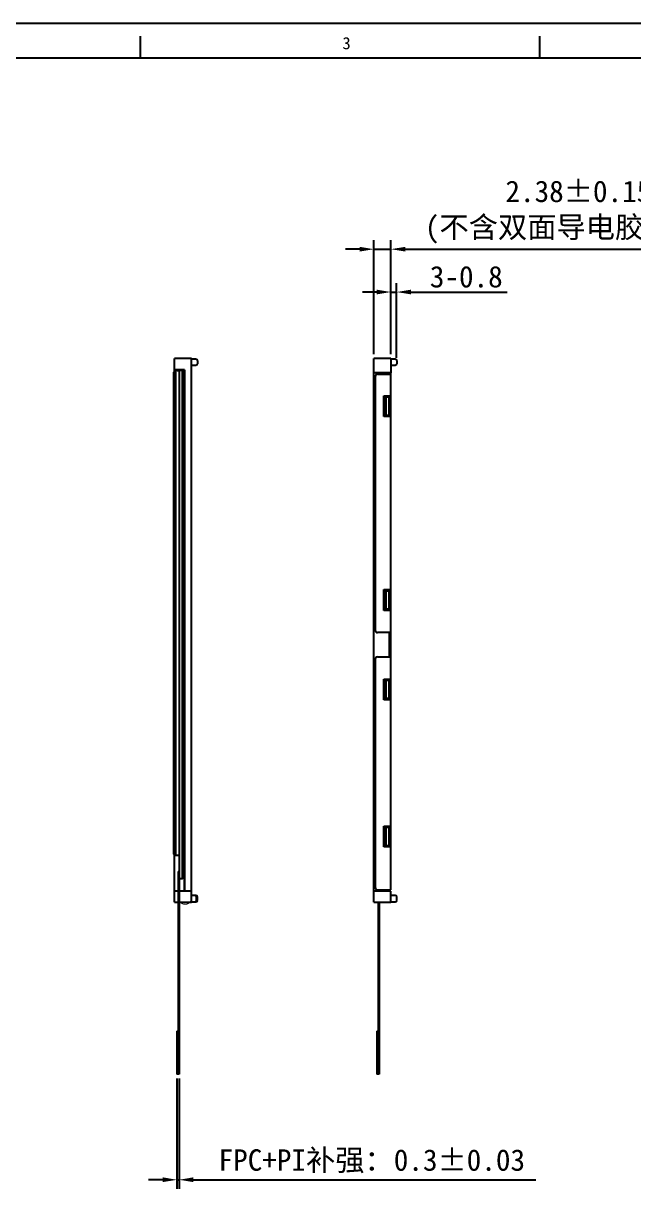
# Model space of a CAD drawing. Header units: millimetres. Extents: x -14728 to -14345, y -1653 to -1382.
# Drawn here: x -14589.3 to -14503.9, y -1545.3 to -1382.3 of the extents above; entities that cross this region are included whole.
import ezdxf

# ---------------------------------------------------------------- set-up
doc = ezdxf.new("R2010")
doc.units = ezdxf.units.MM
for name, color, linetype in [('bezel', 6, 'Continuous'), ('DIM（标注）', 3, 'Continuous'), ('FPC', 41, 'Continuous'), ('house', 7, 'Continuous'), ('lcd', 4, 'Continuous'), ('T-SHADING黑白双面胶', 5, 'Continuous')]:
    doc.layers.add(name, color=color, linetype=linetype)
doc.styles.add('宋体', font='SimSun.ttf')
doc.dimstyles.new('副本 ISO-25', dxfattribs={"dimtxt": 3, "dimasz": 2, "dimexe": 1.25, "dimexo": 0.625, "dimtad": 1, "dimdsep": 46, "dimtxsty": '宋体', "dimcen": 2.5, "dimclrt": 256, "dimadec": 0, "dimazin": 0, "dimtfac": 1, "dimtmove": 0, "dimatfit": 3, "dimfxl": 1, "dimarcsym": 0})

# ---------------------------------------------------------------- blocks, each defined once
blk = doc.blocks.new('*D167')
at = {"layer": 'Defpoints', "color": 0, "transparency": 16777216}
for p in [(-14537.89, -1413.91), (-14540.27, -1429.21), (-14537.89, -1429.21)]:
    blk.add_point(p, dxfattribs=at)
at = {"layer": 'DIM（标注）', "color": 0, "lineweight": -2, "transparency": 16777216}
for p, q in [((-14540.27, -1428.58), (-14540.27, -1412.66)), ((-14537.89, -1428.58), (-14537.89, -1412.66)), ((-14542.27, -1413.91), (-14544.27, -1413.91)), ((-14540.27, -1413.91), (-14537.89, -1413.91)), ((-14535.89, -1413.91), (-14489.45, -1413.91))]:
    blk.add_line(p, q, dxfattribs=at)
at = {"layer": 'DIM（标注）', "color": 0, "transparency": 16777216}
for points in [[(-14542.27, -1413.58), (-14542.27, -1414.24), (-14540.27, -1413.91)], [(-14535.89, -1413.58), (-14535.89, -1414.24), (-14537.89, -1413.91)]]:
    blk.add_solid(points, dxfattribs=at)
at = {"layer": 'DIM（标注）', "transparency": 16777216, "insert": (-14511.67, -1408.72), "char_height": 3, "attachment_point": 5, "style": '宋体'}
blk.add_mtext('2.38%%P0.15\\P(不含双面导电胶及FPC)', dxfattribs=at)
blk = doc.blocks.new('*D168')
at = {"layer": 'Defpoints', "color": 0, "transparency": 16777216}
for p in [(-14537.09, -1419.9), (-14537.89, -1429.21), (-14537.09, -1429.71)]:
    blk.add_point(p, dxfattribs=at)
at = {"layer": 'DIM（标注）', "color": 0, "lineweight": -2, "transparency": 16777216}
for p, q in [((-14537.89, -1428.58), (-14537.89, -1418.65)), ((-14537.09, -1429.08), (-14537.09, -1418.65)), ((-14539.89, -1419.9), (-14541.89, -1419.9)), ((-14537.89, -1419.9), (-14537.09, -1419.9)), ((-14535.09, -1419.9), (-14521.61, -1419.9))]:
    blk.add_line(p, q, dxfattribs=at)
at = {"layer": 'DIM（标注）', "color": 0, "transparency": 16777216}
for points in [[(-14539.89, -1419.57), (-14539.89, -1420.23), (-14537.89, -1419.9)], [(-14535.09, -1419.57), (-14535.09, -1420.23), (-14537.09, -1419.9)]]:
    blk.add_solid(points, dxfattribs=at)
at = {"layer": 'DIM（标注）', "transparency": 16777216, "insert": (-14527.35, -1417.78), "char_height": 3, "attachment_point": 5, "style": '宋体'}
blk.add_mtext('3-0.8', dxfattribs=at)
blk = doc.blocks.new('A$C40153399')
at = {"layer": 'house'}
for p, q in [((19.31, 1.38), (16.93, 1.38)), ((16.93, -74.62), (16.93, 1.38)), ((19.31, -74.62), (19.31, 1.38)), ((19.31, 1.33), (19.91, 1.33)), ((19.91, 0.43), (19.31, 0.43)), ((20.11, 1.13), (20.11, 0.63)), ((18.33, -0.2), (16.93, -0.2)), ((18.33, -0.2), (18.33, -73.08)), ((19.31, -73.08), (16.93, -73.08)), ((16.93, -74.62), (19.31, -74.62)), ((19.91, -73.67), (19.31, -73.67)), ((19.31, -74.57), (19.91, -74.57)), ((20.11, -74.37), (20.11, -73.87))]:
    blk.add_line(p, q, dxfattribs=at)
for centre, start, end in [((19.91, 1.13), 0, 90), ((19.91, 0.63), 270, 0), ((19.91, -73.87), 0, 90), ((19.91, -74.37), 270, 0)]:
    blk.add_arc(centre, 0.2, start, end, dxfattribs=at)
at = {"layer": 'T-SHADING黑白双面胶', "ltscale": 0.2}
for q in [(18.27, -73.08), (18.33, -0.3)]:
    blk.add_line((18.27, -0.3), q, dxfattribs=at)
blk = doc.blocks.new('*D176')
at = {"layer": 'Defpoints', "color": 0, "transparency": 16777216}
for p in [(-14567.83, -1529.24), (-14567.53, -1529.24), (-14567.53, -1544.02)]:
    blk.add_point(p, dxfattribs=at)
at = {"layer": 'DIM（标注）', "color": 0, "lineweight": -2, "transparency": 16777216}
for p, q in [((-14567.83, -1529.86), (-14567.83, -1545.27)), ((-14567.53, -1529.86), (-14567.53, -1545.27)), ((-14569.83, -1544.02), (-14571.83, -1544.02)), ((-14567.83, -1544.02), (-14567.53, -1544.02)), ((-14565.53, -1544.02), (-14517.6, -1544.02))]:
    blk.add_line(p, q, dxfattribs=at)
at = {"layer": 'DIM（标注）', "color": 0, "transparency": 16777216}
for points in [[(-14569.83, -1543.68), (-14569.83, -1544.35), (-14567.83, -1544.02)], [(-14565.53, -1543.68), (-14565.53, -1544.35), (-14567.53, -1544.02)]]:
    blk.add_solid(points, dxfattribs=at)
at = {"layer": 'DIM（标注）', "transparency": 16777216, "insert": (-14540.57, -1541.44), "char_height": 3, "attachment_point": 5, "style": '宋体'}
blk.add_mtext('FPC+PI补强：0.3%%P0.03', dxfattribs=at)

msp = doc.modelspace()

# ---------------------------------------------------------------- linework, layer by layer
at = {"color": 7, "linetype": 'Continuous'}
msp.add_line((-14728.409, -1382.327), (-14344.559, -1382.327), dxfattribs=at)
at = {"linetype": 'Continuous'}
for p, q in [((-14572.928, -1387.169), (-14572.928, -1384.143)), ((-14517.04, -1387.169), (-14517.04, -1384.143)), ((-14723.567, -1387.169), (-14349.401, -1387.169))]:
    msp.add_line(p, q, dxfattribs=at)
at = {"layer": 'bezel'}
for p, q in [((-14540.088, -1431.706), (-14540.088, -1467.206)), ((-14539.788, -1431.406), (-14537.888, -1431.406)), ((-14538.038, -1431.406), (-14538.038, -1431.206)), ((-14537.888, -1503.466), (-14537.888, -1431.206)), ((-14538.888, -1434.406), (-14537.888, -1434.406)), ((-14538.888, -1437.306), (-14538.888, -1434.406)), ((-14538.038, -1437.306), (-14538.038, -1434.406)), ((-14537.888, -1437.306), (-14538.888, -1437.306)), ((-14538.888, -1461.506), (-14537.888, -1461.506)), ((-14538.888, -1464.406), (-14538.888, -1461.506)), ((-14538.038, -1464.406), (-14538.038, -1461.506)), ((-14537.888, -1464.406), (-14538.888, -1464.406)), ((-14537.888, -1467.506), (-14539.788, -1467.506)), ((-14538.038, -1470.906), (-14538.038, -1467.506)), ((-14540.088, -1471.206), (-14540.088, -1503.166)), ((-14539.788, -1470.906), (-14537.888, -1470.906)), ((-14538.888, -1474.006), (-14537.888, -1474.006)), ((-14538.888, -1476.906), (-14538.888, -1474.006)), ((-14538.038, -1476.906), (-14538.038, -1474.006)), ((-14537.888, -1476.906), (-14538.888, -1476.906)), ((-14538.888, -1494.566), (-14537.888, -1494.566)), ((-14538.888, -1497.466), (-14538.888, -1494.566)), ((-14538.038, -1497.466), (-14538.038, -1494.566)), ((-14537.888, -1497.466), (-14538.888, -1497.466)), ((-14539.788, -1503.466), (-14537.888, -1503.466))]:
    msp.add_line(p, q, dxfattribs=at)
for centre, start, end in [((-14539.788, -1431.706), 90, 180), ((-14539.788, -1467.206), 180, 270), ((-14539.788, -1471.206), 90, 180), ((-14539.788, -1503.166), 180, 270)]:
    msp.add_arc(centre, 0.3, start, end, dxfattribs=at)
at = {"layer": 'FPC'}
for p, q in [((-14567.664, -1500.936), (-14567.534, -1500.936)), ((-14567.664, -1500.936), (-14567.664, -1529.236)), ((-14567.534, -1500.936), (-14567.534, -1529.236)), ((-14539.678, -1505.206), (-14539.678, -1529.236)), ((-14539.548, -1505.206), (-14539.548, -1529.236)), ((-14567.834, -1523.236), (-14567.834, -1529.236)), ((-14567.834, -1523.236), (-14567.534, -1523.236)), ((-14539.848, -1523.236), (-14539.848, -1529.236)), ((-14539.848, -1523.236), (-14539.548, -1523.236)), ((-14567.534, -1529.236), (-14567.834, -1529.236)), ((-14539.548, -1529.236), (-14539.848, -1529.236)), ((-14539.548, -1529.236), (-14539.678, -1529.236))]:
    msp.add_line(p, q, dxfattribs=at)
at = {"layer": 'FPC', "const_width": 0.13}
msp.add_lwpolyline([(-14567.599, -1500.936), (-14567.599, -1504.596, 1), (-14565.779, -1504.596), (-14565.779, -1482.106)], format="xyb", dxfattribs=at)
at = {"layer": 'house'}
for p, q in [((-14537.888, -1429.206), (-14540.268, -1429.206)), ((-14540.268, -1505.206), (-14540.268, -1429.206)), ((-14537.888, -1429.206), (-14537.888, -1431.206)), ((-14537.888, -1429.256), (-14537.288, -1429.256)), ((-14537.288, -1430.156), (-14537.888, -1430.156)), ((-14537.088, -1429.456), (-14537.088, -1429.956)), ((-14537.888, -1431.206), (-14540.268, -1431.206)), ((-14538.088, -1431.406), (-14538.088, -1431.206)), ((-14538.838, -1434.606), (-14538.838, -1437.106)), ((-14538.138, -1434.606), (-14538.838, -1434.606)), ((-14538.588, -1434.606), (-14538.588, -1437.106)), ((-14538.138, -1437.106), (-14538.138, -1434.606)), ((-14538.088, -1437.306), (-14538.088, -1434.406)), ((-14538.838, -1437.106), (-14538.138, -1437.106)), ((-14538.088, -1464.406), (-14538.088, -1461.506)), ((-14538.838, -1461.706), (-14538.838, -1464.206)), ((-14538.138, -1461.706), (-14538.838, -1461.706)), ((-14538.588, -1461.706), (-14538.588, -1464.206)), ((-14538.138, -1464.206), (-14538.138, -1461.706)), ((-14538.838, -1464.206), (-14538.138, -1464.206)), ((-14538.088, -1470.906), (-14538.088, -1467.506)), ((-14538.088, -1470.706), (-14538.088, -1467.706)), ((-14538.838, -1474.206), (-14538.838, -1476.706)), ((-14538.138, -1474.206), (-14538.838, -1474.206)), ((-14538.588, -1474.206), (-14538.588, -1476.706)), ((-14538.138, -1476.706), (-14538.138, -1474.206)), ((-14538.088, -1476.906), (-14538.088, -1474.006)), ((-14538.838, -1476.706), (-14538.138, -1476.706)), ((-14538.838, -1494.766), (-14538.838, -1497.266)), ((-14538.138, -1494.766), (-14538.838, -1494.766)), ((-14538.588, -1494.766), (-14538.588, -1497.266)), ((-14538.138, -1497.266), (-14538.138, -1494.766)), ((-14538.088, -1497.466), (-14538.088, -1494.566)), ((-14538.838, -1497.266), (-14538.138, -1497.266)), ((-14565.874, -1503.666), (-14568.254, -1503.666)), ((-14537.888, -1503.666), (-14540.268, -1503.666)), ((-14538.088, -1503.666), (-14538.088, -1503.466)), ((-14537.888, -1505.206), (-14537.888, -1503.666)), ((-14568.174, -1505.206), (-14565.874, -1505.206)), ((-14565.274, -1504.256), (-14565.874, -1504.256)), ((-14565.874, -1505.156), (-14565.274, -1505.156)), ((-14565.074, -1504.956), (-14565.074, -1504.456)), ((-14540.268, -1505.206), (-14537.888, -1505.206)), ((-14537.288, -1504.256), (-14537.888, -1504.256)), ((-14537.888, -1505.156), (-14537.288, -1505.156)), ((-14537.088, -1504.956), (-14537.088, -1504.456))]:
    msp.add_line(p, q, dxfattribs=at)
for centre, start, end in [((-14537.288, -1429.456), 0, 90), ((-14537.288, -1429.956), 270, 0), ((-14565.274, -1504.456), 0, 90), ((-14565.274, -1504.956), 270, 0), ((-14537.288, -1504.456), 0, 90), ((-14537.288, -1504.956), 270, 0)]:
    msp.add_arc(centre, 0.2, start, end, dxfattribs=at)
at = {"layer": 'lcd', "color": 6}
for points in [[(-14568.034, -1498.486), (-14568.254, -1498.486), (-14568.254, -1431.086), (-14568.034, -1431.086)], [(-14567.034, -1431.086), (-14566.814, -1431.086), (-14566.814, -1498.486), (-14567.034, -1498.486)]]:
    msp.add_lwpolyline(points, close=True, dxfattribs=at)
at = {"layer": 'lcd'}
for points in [[(-14568.034, -1430.886), (-14567.534, -1430.886), (-14567.534, -1498.686), (-14568.034, -1498.686)], [(-14567.534, -1501.886), (-14567.034, -1501.886), (-14567.034, -1430.886), (-14567.534, -1430.886)]]:
    msp.add_lwpolyline(points, close=True, dxfattribs=at)

# ---------------------------------------------------------------- block references
msp.add_blockref('A$C40153399', (-14585.087, -1430.586))

# ---------------------------------------------------------------- texts
at = {"color": 4, "linetype": 'Continuous', "style": '宋体'}
msp.add_text('3', height=1.695, dxfattribs=at).set_placement((-14544.675, -1385.954))

# ---------------------------------------------------------------- dimensions: what is measured, and where the dimension line sits
at = {"layer": 'DIM（标注）'}
for base, p1, p2, text, picture, middle in [((-14537.888, -1413.91), (-14540.268, -1429.206), (-14537.888, -1429.206), '<>%%P0.15\\P(不含双面导电胶及FPC)', '*D167', (-14511.668, -1408.716)), ((-14537.088, -1419.9), (-14537.888, -1429.206), (-14537.088, -1429.706), '3-<>', '*D168', (-14527.351, -1417.775))]:
    dim = msp.add_linear_dim(base=base, p1=p1, p2=p2, text=text, dimstyle='副本 ISO-25', dxfattribs=at)
    dim.commit()
    dim.dimension.update_dxf_attribs({"geometry": picture, "text_midpoint": middle})
dim = msp.add_linear_dim(base=(-14567.534, -1544.018), p1=(-14567.834, -1529.236), p2=(-14567.534, -1529.236), text='FPC+PI补强：<>%%P0.03', dimstyle='副本 ISO-25', override={"dimfxl": 0.8}, dxfattribs=at)
dim.commit()
dim.dimension.update_dxf_attribs({"geometry": '*D176', "text_midpoint": (-14540.568, -1541.44)})

doc.saveas('drawing.dxf')
